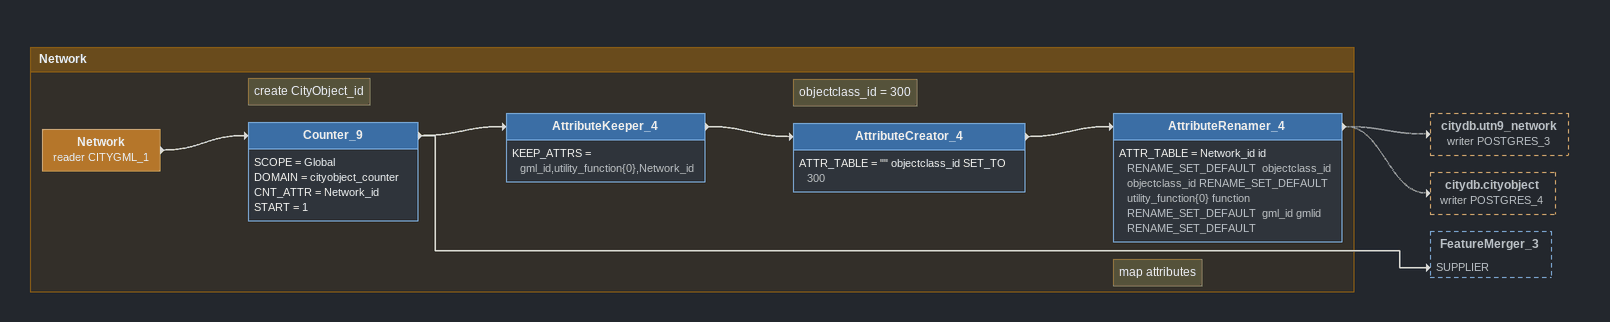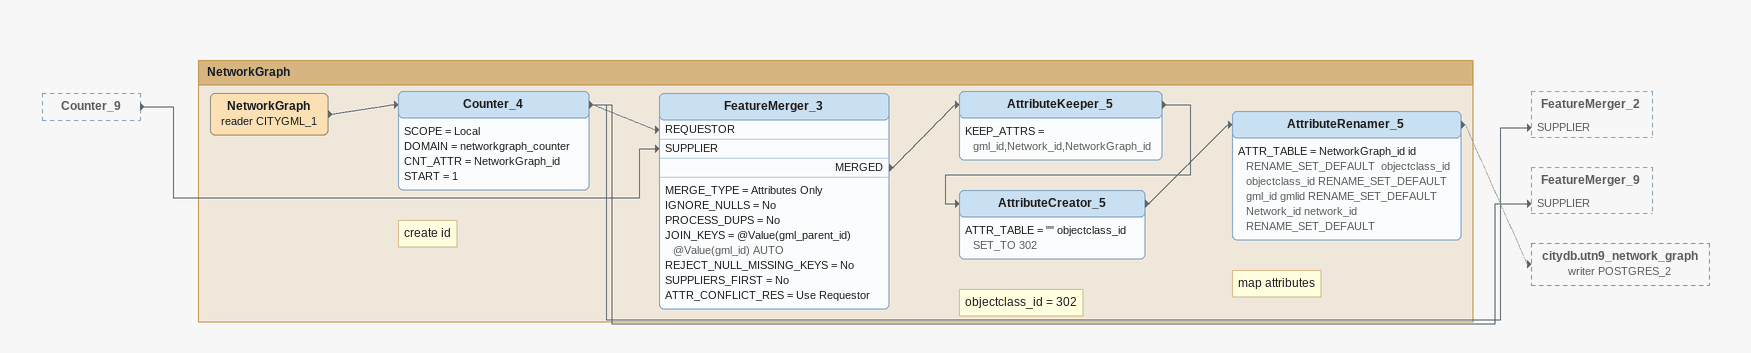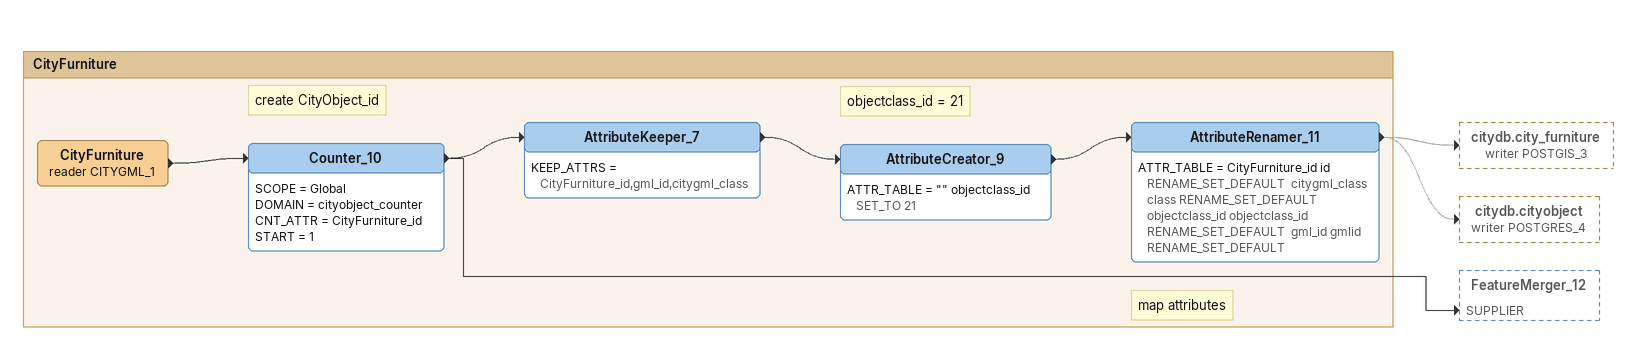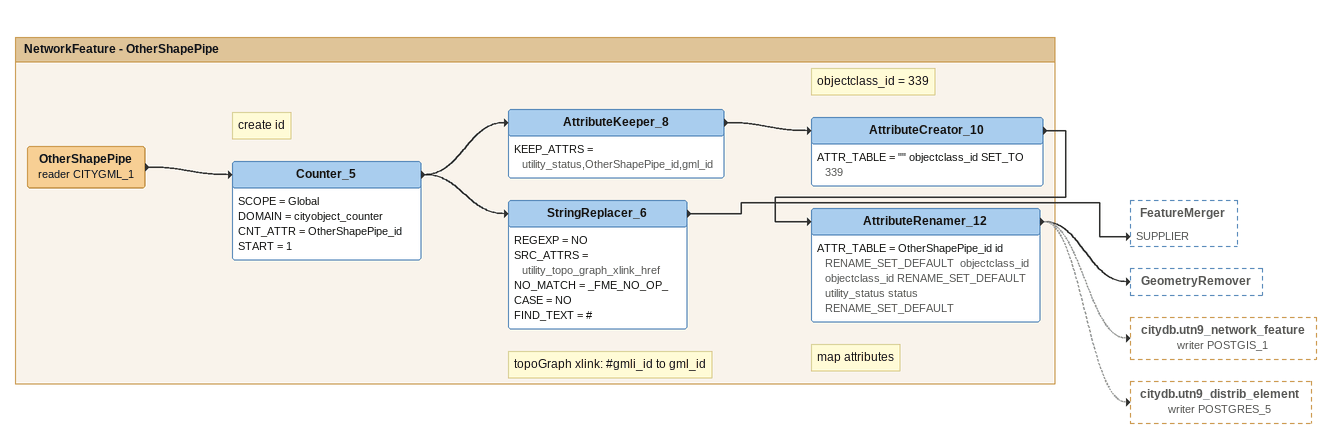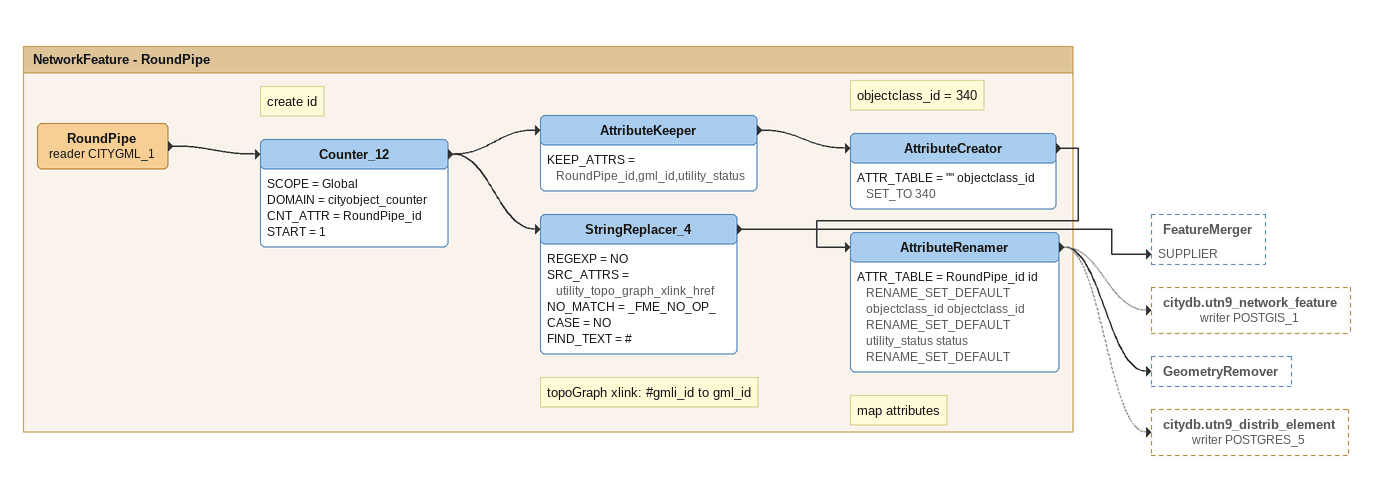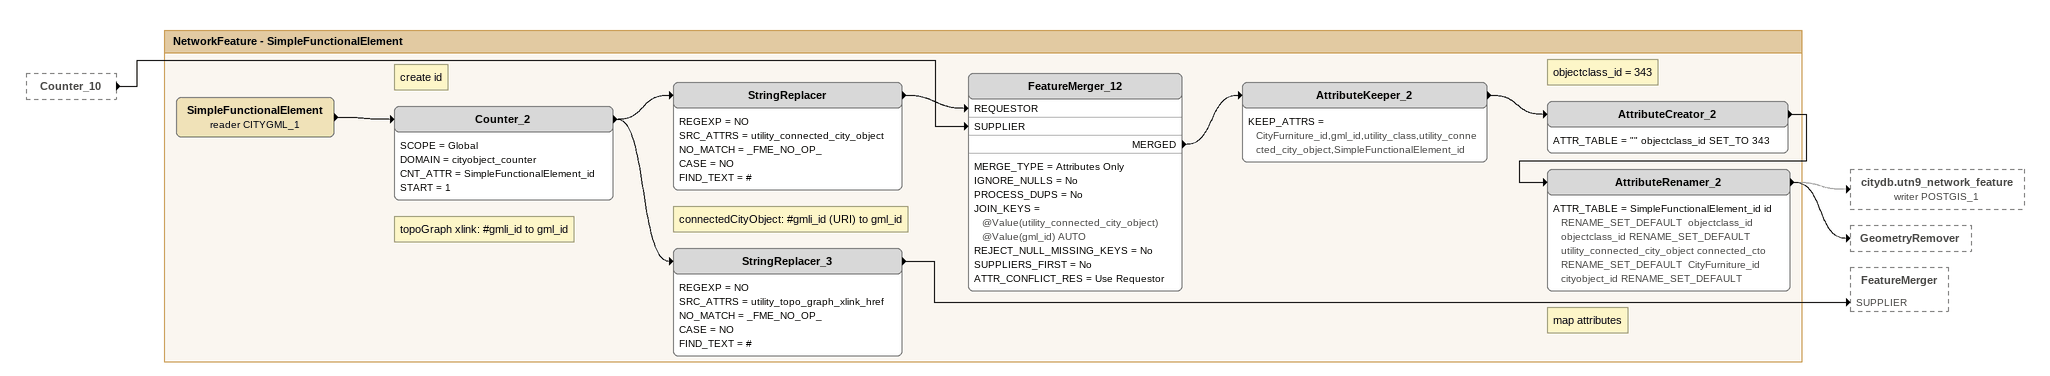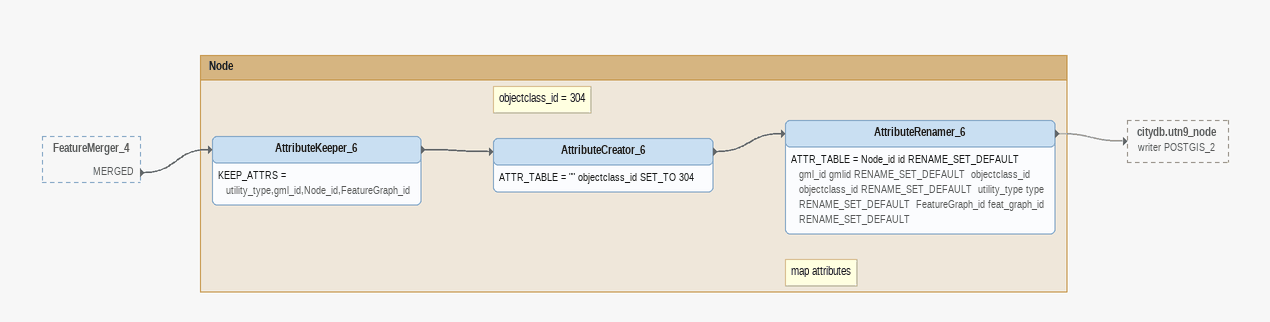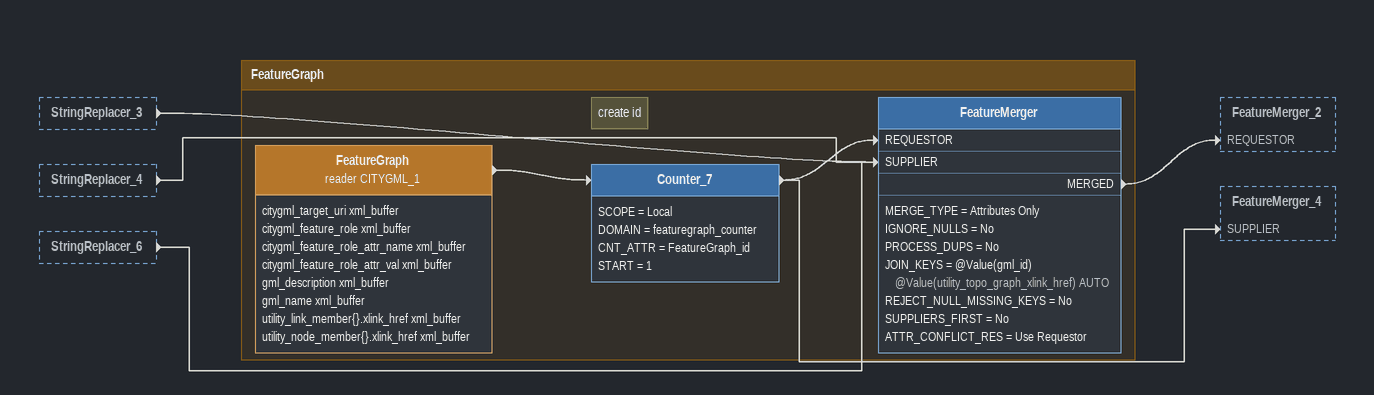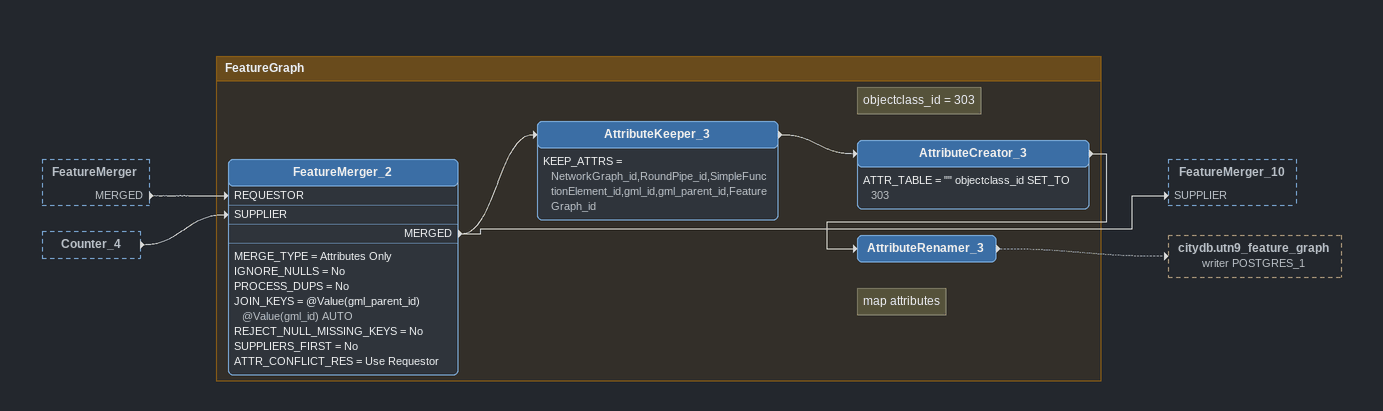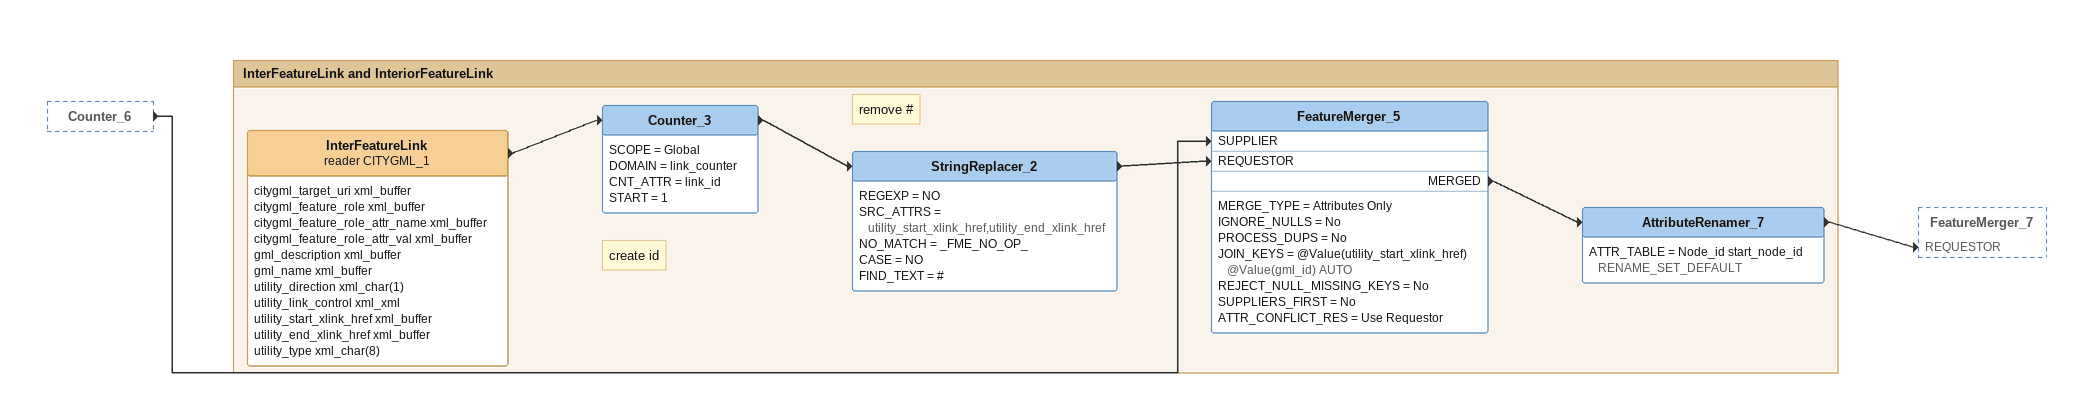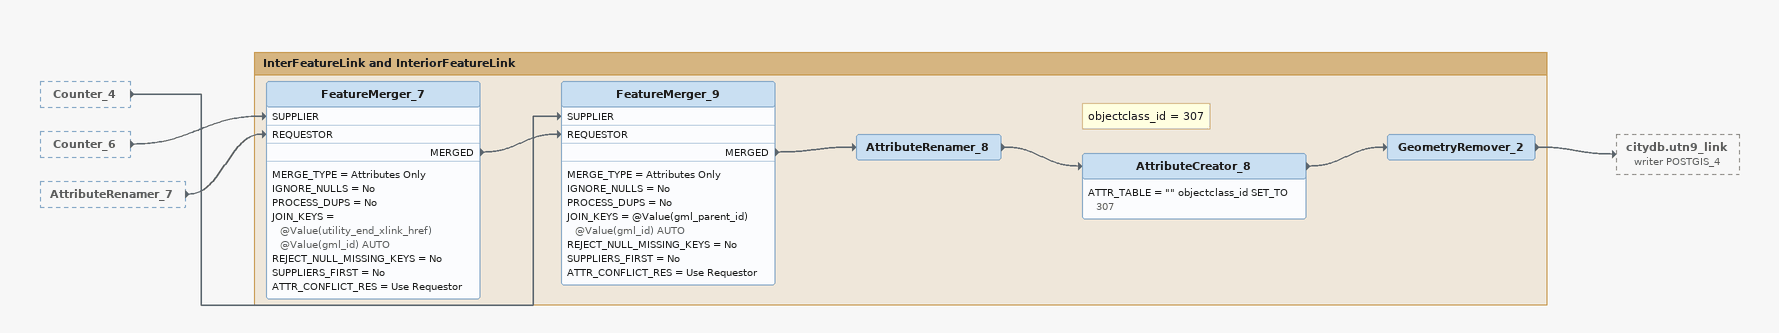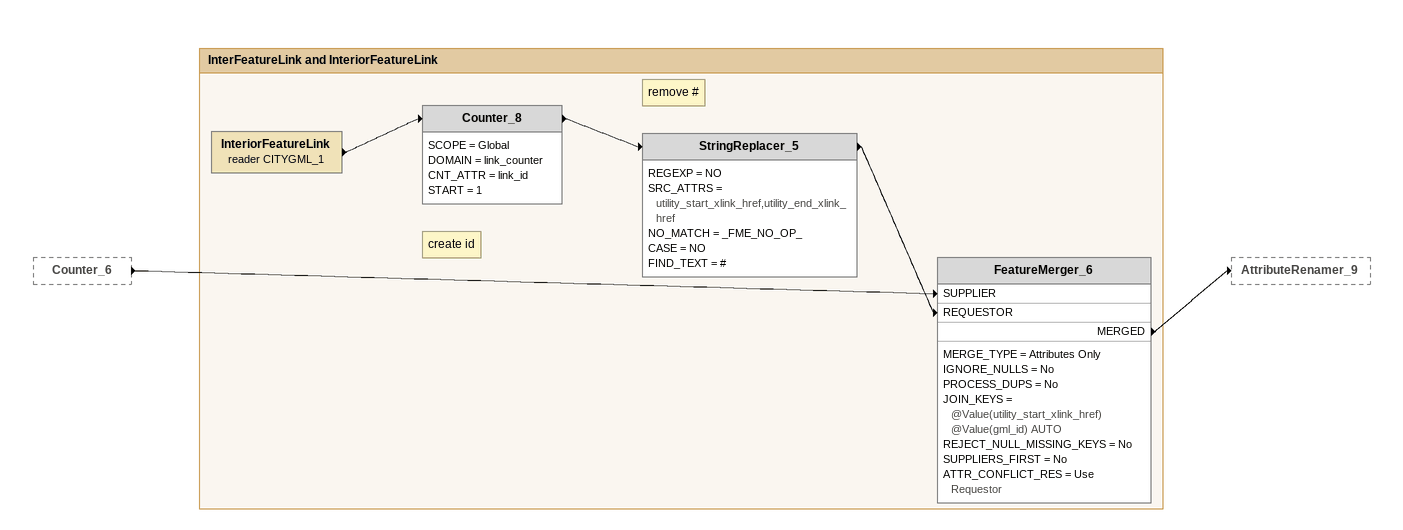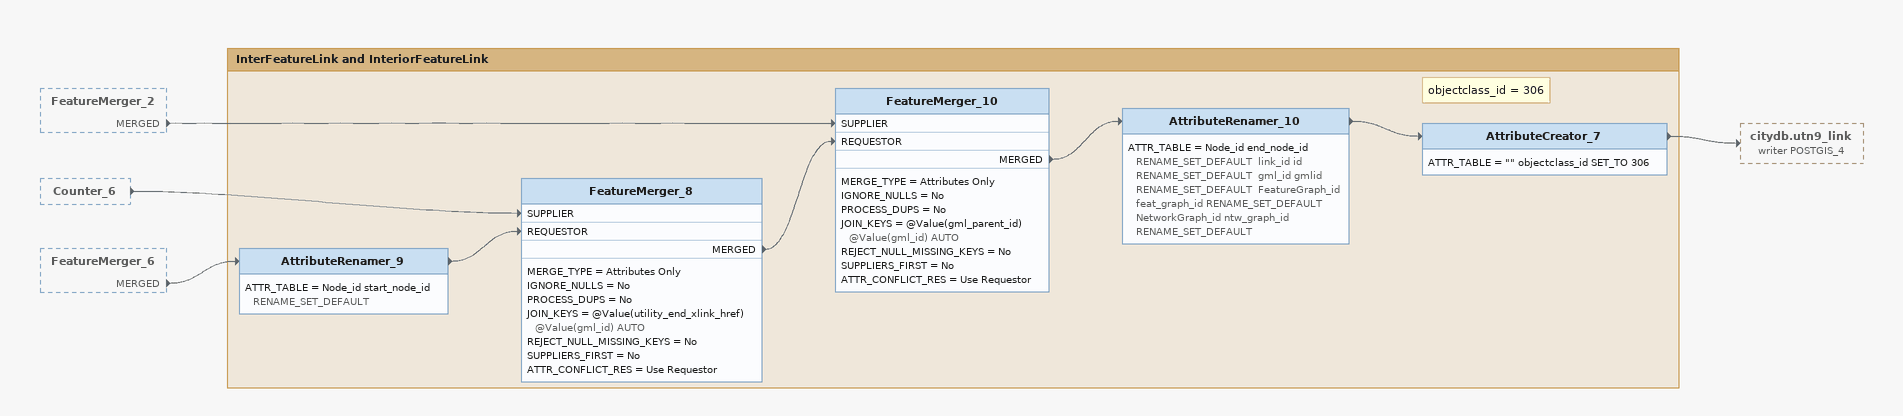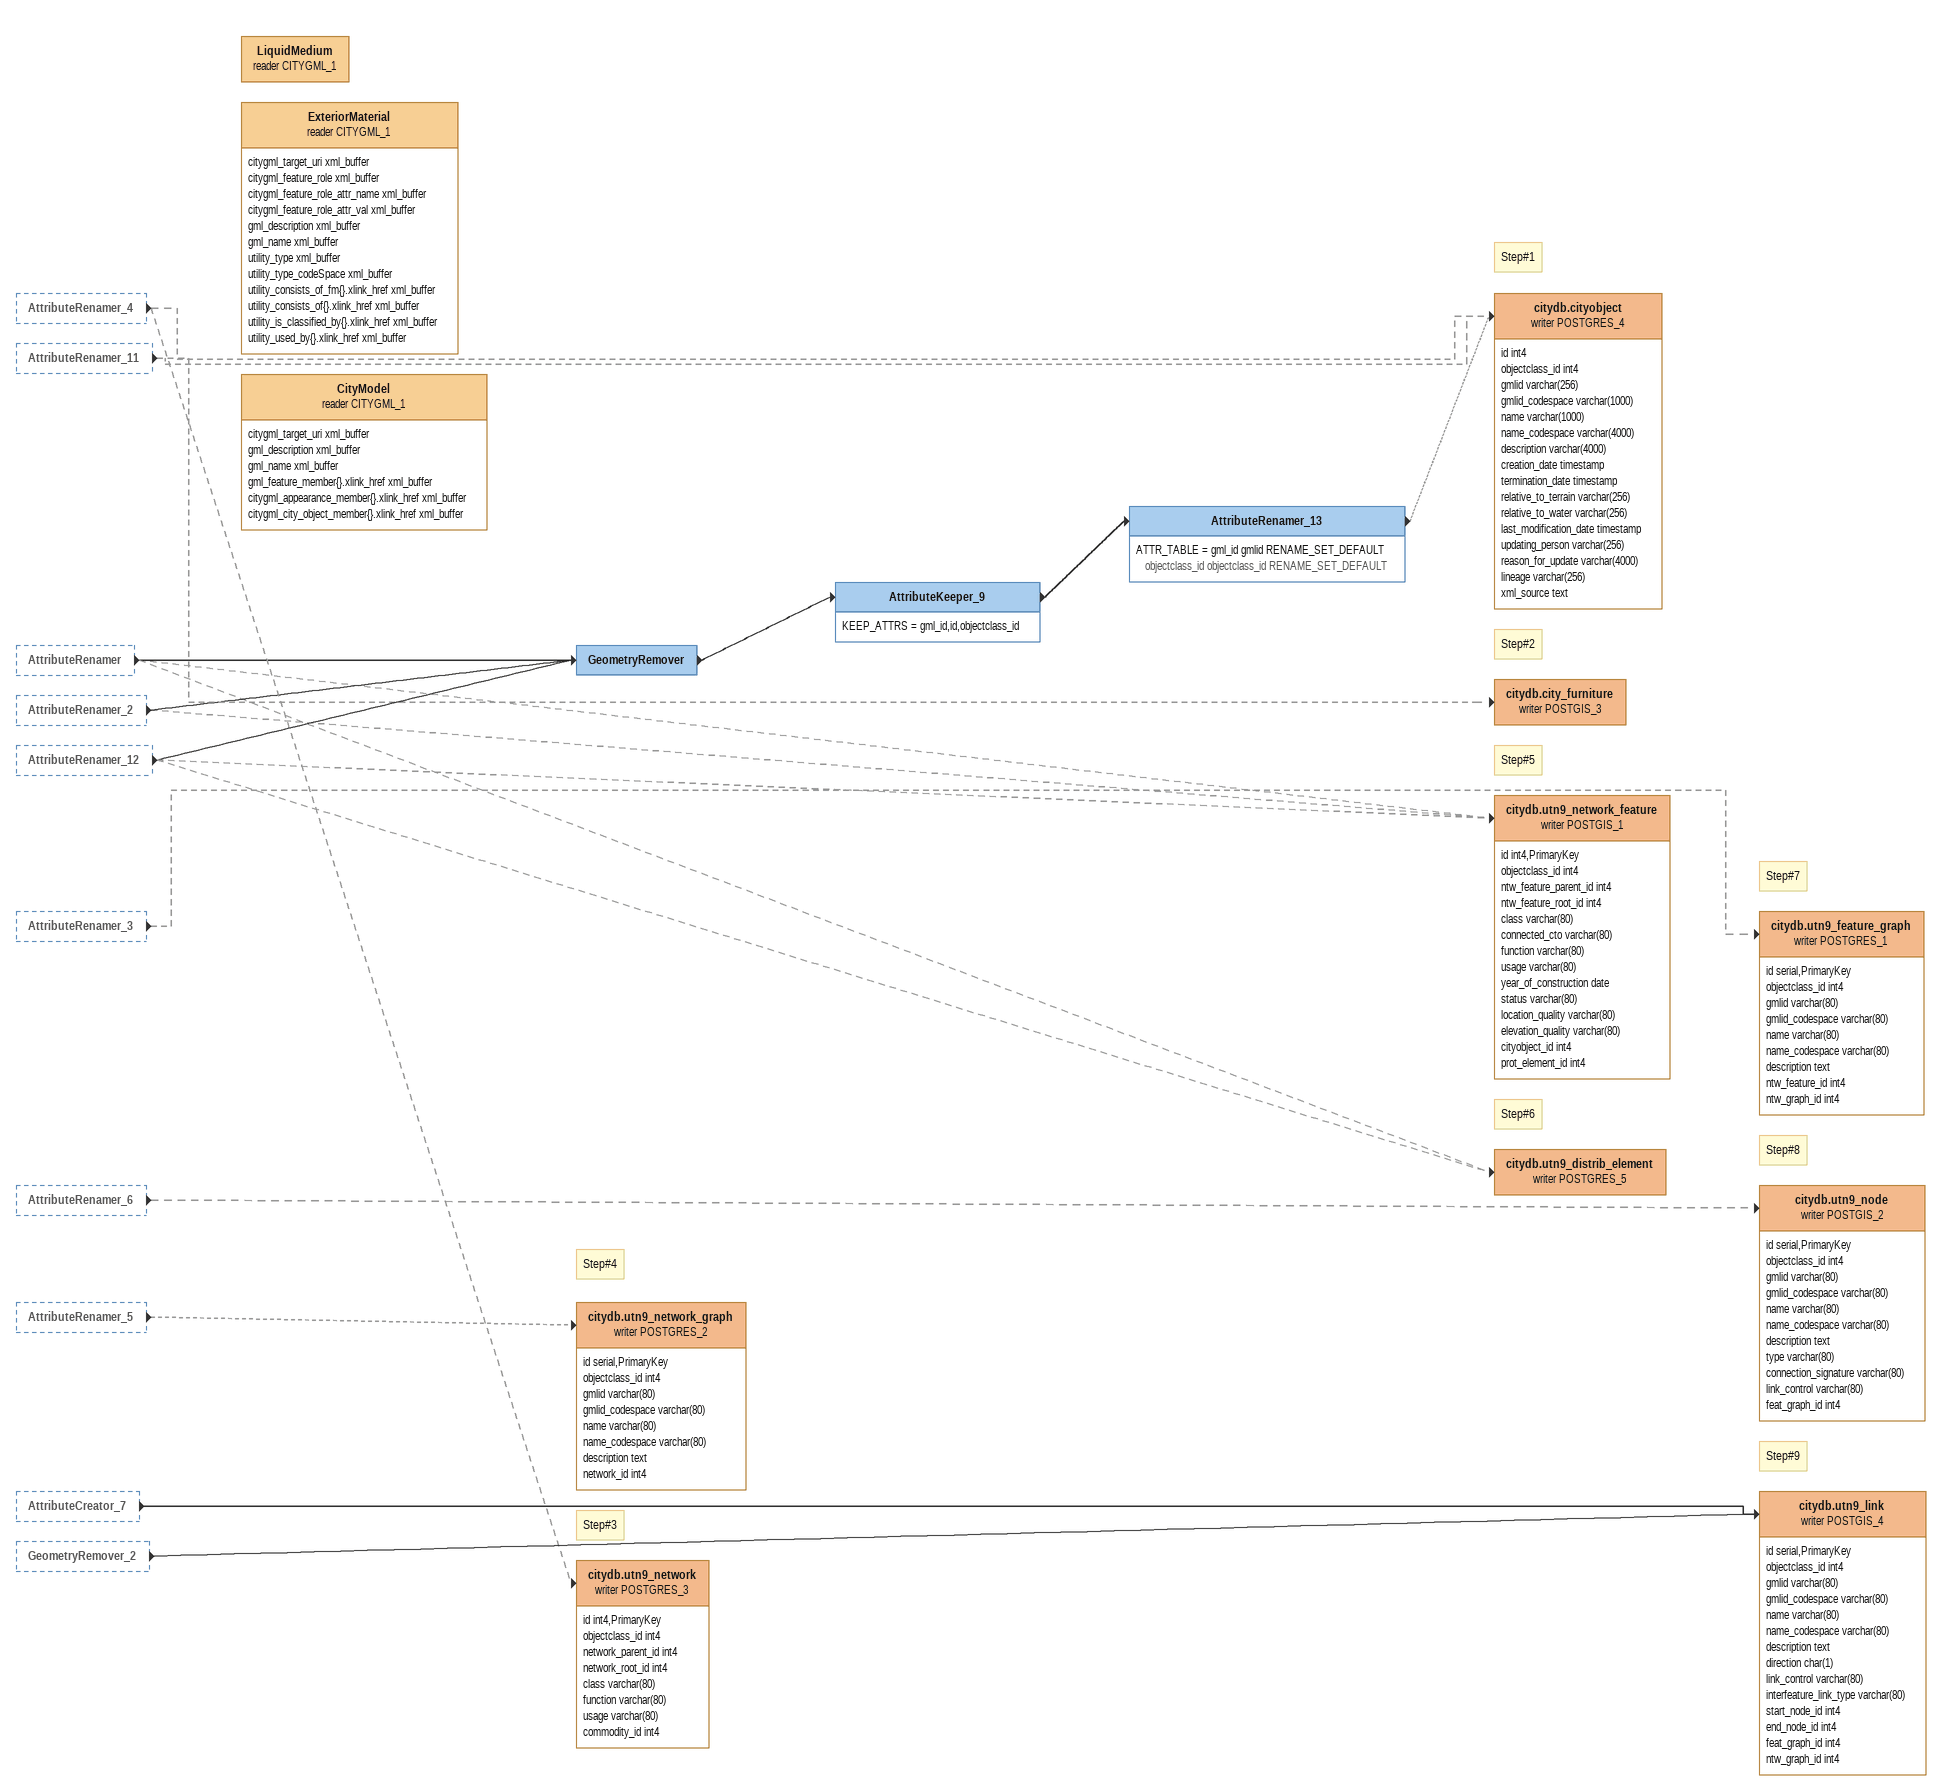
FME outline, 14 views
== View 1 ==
Bookmark: Network
Network (reader CITYGML_1)
    -> Counter_9
Note: create CityObject_id
Counter_9
    SCOPE = Global
    DOMAIN = cityobject_counter
    CNT_ATTR = Network_id
    START = 1
    -> FeatureMerger_3 [SUPPLIER]
    -> AttributeKeeper_4
AttributeKeeper_4
    KEEP_ATTRS = gml_id,utility_function{0},Network_id
    -> AttributeCreator_4
Note: objectclass_id = 300
AttributeCreator_4
    ATTR_TABLE = "" objectclass_id SET_TO 300
    -> AttributeRenamer_4
Note: map attributes
AttributeRenamer_4
    ATTR_TABLE = Network_id id RENAME_SET_DEFAULT  objectclass_id objectclass_id RENAME_SET_DEFAULT  utility_function{0} function RENAME_SET_DEFAULT  gml_id gmlid RENAME_SET_DEFAULT
    -> citydb.utn9_network (writer POSTGRES_3) [off]
    -> citydb.cityobject (writer POSTGRES_4) [off]

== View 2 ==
Counter_9 [outside]
    -> FeatureMerger_3 [SUPPLIER]

Bookmark: NetworkGraph
NetworkGraph (reader CITYGML_1)
    -> Counter_4
Note: create id
Counter_4
    SCOPE = Local
    DOMAIN = networkgraph_counter
    CNT_ATTR = NetworkGraph_id
    START = 1
    -> FeatureMerger_2 [SUPPLIER]
    -> FeatureMerger_3 [REQUESTOR]
    -> FeatureMerger_9 [SUPPLIER]
FeatureMerger_3
    MERGE_TYPE = Attributes Only
    IGNORE_NULLS = No
    PROCESS_DUPS = No
    JOIN_KEYS = @Value(gml_parent_id) @Value(gml_id) AUTO
    REJECT_NULL_MISSING_KEYS = No
    SUPPLIERS_FIRST = No
    ATTR_CONFLICT_RES = Use Requestor
    MERGED -> AttributeKeeper_5
AttributeKeeper_5
    KEEP_ATTRS = gml_id,Network_id,NetworkGraph_id
    -> AttributeCreator_5
Note: objectclass_id = 302
AttributeCreator_5
    ATTR_TABLE = "" objectclass_id SET_TO 302
    -> AttributeRenamer_5
Note: map attributes
AttributeRenamer_5
    ATTR_TABLE = NetworkGraph_id id RENAME_SET_DEFAULT  objectclass_id objectclass_id RENAME_SET_DEFAULT  gml_id gmlid RENAME_SET_DEFAULT  Network_id network_id RENAME_SET_DEFAULT
    -> citydb.utn9_network_graph (writer POSTGRES_2) [off]

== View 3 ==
Bookmark: CityFurniture
CityFurniture (reader CITYGML_1)
    -> Counter_10
Note: create CityObject_id
Counter_10
    SCOPE = Global
    DOMAIN = cityobject_counter
    CNT_ATTR = CityFurniture_id
    START = 1
    -> FeatureMerger_12 [SUPPLIER]
    -> AttributeKeeper_7
AttributeKeeper_7
    KEEP_ATTRS = CityFurniture_id,gml_id,citygml_class
    -> AttributeCreator_9
Note: objectclass_id = 21
AttributeCreator_9
    ATTR_TABLE = "" objectclass_id SET_TO 21
    -> AttributeRenamer_11
Note: map attributes
AttributeRenamer_11
    ATTR_TABLE = CityFurniture_id id RENAME_SET_DEFAULT  citygml_class class RENAME_SET_DEFAULT  objectclass_id objectclass_id RENAME_SET_DEFAULT  gml_id gmlid RENAME_SET_DEFAULT
    -> citydb.city_furniture (writer POSTGIS_3) [off]
    -> citydb.cityobject (writer POSTGRES_4) [off]

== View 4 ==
Bookmark: NetworkFeature - OtherShapePipe
OtherShapePipe (reader CITYGML_1)
    -> Counter_5
Note: create id
Counter_5
    SCOPE = Global
    DOMAIN = cityobject_counter
    CNT_ATTR = OtherShapePipe_id
    START = 1
    -> StringReplacer_6
    -> AttributeKeeper_8
AttributeKeeper_8
    KEEP_ATTRS = utility_status,OtherShapePipe_id,gml_id
    -> AttributeCreator_10
Note: objectclass_id = 339
AttributeCreator_10
    ATTR_TABLE = "" objectclass_id SET_TO 339
    -> AttributeRenamer_12
Note: map attributes
AttributeRenamer_12
    ATTR_TABLE = OtherShapePipe_id id RENAME_SET_DEFAULT  objectclass_id objectclass_id RENAME_SET_DEFAULT  utility_status status RENAME_SET_DEFAULT
    -> GeometryRemover
    -> citydb.utn9_network_feature (writer POSTGIS_1) [off]
    -> citydb.utn9_distrib_element (writer POSTGRES_5) [off]
Note: topoGraph xlink: #gmli_id to gml_id
StringReplacer_6
    REGEXP = NO
    SRC_ATTRS = utility_topo_graph_xlink_href
    NO_MATCH = _FME_NO_OP_
    CASE = NO
    FIND_TEXT = #
    -> FeatureMerger [SUPPLIER]

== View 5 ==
Bookmark: NetworkFeature - RoundPipe
RoundPipe (reader CITYGML_1)
    -> Counter_12
Note: create id
Counter_12
    SCOPE = Global
    DOMAIN = cityobject_counter
    CNT_ATTR = RoundPipe_id
    START = 1
    -> AttributeKeeper
    -> StringReplacer_4
AttributeKeeper
    KEEP_ATTRS = RoundPipe_id,gml_id,utility_status
    -> AttributeCreator
Note: objectclass_id = 340
AttributeCreator
    ATTR_TABLE = "" objectclass_id SET_TO 340
    -> AttributeRenamer
Note: map attributes
AttributeRenamer
    ATTR_TABLE = RoundPipe_id id RENAME_SET_DEFAULT  objectclass_id objectclass_id RENAME_SET_DEFAULT  utility_status status RENAME_SET_DEFAULT
    -> citydb.utn9_network_feature (writer POSTGIS_1) [off]
    -> GeometryRemover
    -> citydb.utn9_distrib_element (writer POSTGRES_5) [off]
Note: topoGraph xlink: #gmli_id to gml_id
StringReplacer_4
    REGEXP = NO
    SRC_ATTRS = utility_topo_graph_xlink_href
    NO_MATCH = _FME_NO_OP_
    CASE = NO
    FIND_TEXT = #
    -> FeatureMerger [SUPPLIER]

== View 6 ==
Counter_10 [outside]
    -> FeatureMerger_12 [SUPPLIER]

Bookmark: NetworkFeature - SimpleFunctionalElement
SimpleFunctionalElement (reader CITYGML_1)
    -> Counter_2
Note: create id
Counter_2
    SCOPE = Global
    DOMAIN = cityobject_counter
    CNT_ATTR = SimpleFunctionalElement_id
    START = 1
    -> StringReplacer_3
    -> StringReplacer
Note: connectedCityObject: #gmli_id (URI) to gml_id
StringReplacer
    REGEXP = NO
    SRC_ATTRS = utility_connected_city_object
    NO_MATCH = _FME_NO_OP_
    CASE = NO
    FIND_TEXT = #
    -> FeatureMerger_12 [REQUESTOR]
Note: topoGraph xlink: #gmli_id to gml_id
StringReplacer_3
    REGEXP = NO
    SRC_ATTRS = utility_topo_graph_xlink_href
    NO_MATCH = _FME_NO_OP_
    CASE = NO
    FIND_TEXT = #
    -> FeatureMerger [SUPPLIER]
FeatureMerger_12
    MERGE_TYPE = Attributes Only
    IGNORE_NULLS = No
    PROCESS_DUPS = No
    JOIN_KEYS = @Value(utility_connected_city_object) @Value(gml_id) AUTO
    REJECT_NULL_MISSING_KEYS = No
    SUPPLIERS_FIRST = No
    ATTR_CONFLICT_RES = Use Requestor
    MERGED -> AttributeKeeper_2
AttributeKeeper_2
    KEEP_ATTRS = CityFurniture_id,gml_id,utility_class,utility_connected_city_object,SimpleFunctionalElement_id
    -> AttributeCreator_2
Note: objectclass_id = 343
AttributeCreator_2
    ATTR_TABLE = "" objectclass_id SET_TO 343
    -> AttributeRenamer_2
Note: map attributes
AttributeRenamer_2
    ATTR_TABLE = SimpleFunctionalElement_id id RENAME_SET_DEFAULT  objectclass_id objectclass_id RENAME_SET_DEFAULT  utility_connected_city_object connected_cto RENAME_SET_DEFAULT  CityFurniture_id cityobject_id RENAME_SET_DEFAULT
    -> citydb.utn9_network_feature (writer POSTGIS_1) [off]
    -> GeometryRemover

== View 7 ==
FeatureMerger_4 [outside]
    MERGED -> AttributeKeeper_6

Bookmark: Node
AttributeKeeper_6
    KEEP_ATTRS = utility_type,gml_id,Node_id,FeatureGraph_id
    -> AttributeCreator_6
Note: objectclass_id = 304
AttributeCreator_6
    ATTR_TABLE = "" objectclass_id SET_TO 304
    -> AttributeRenamer_6
Note: map attributes
AttributeRenamer_6
    ATTR_TABLE = Node_id id RENAME_SET_DEFAULT  gml_id gmlid RENAME_SET_DEFAULT  objectclass_id objectclass_id RENAME_SET_DEFAULT  utility_type type RENAME_SET_DEFAULT  FeatureGraph_id feat_graph_id RENAME_SET_DEFAULT
    -> citydb.utn9_node (writer POSTGIS_2) [off]

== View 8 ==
StringReplacer_3 [outside]
    -> FeatureMerger [SUPPLIER]
StringReplacer_4 [outside]
    -> FeatureMerger [SUPPLIER]
StringReplacer_6 [outside]
    -> FeatureMerger [SUPPLIER]

Bookmark: FeatureGraph
FeatureGraph (reader CITYGML_1)
    attributes: citygml_target_uri xml_buffer, citygml_feature_role xml_buffer, citygml_feature_role_attr_name xml_buffer, citygml_feature_role_attr_val xml_buffer, gml_description xml_buffer, gml_name xml_buffer, utility_link_member{}.xlink_href xml_buffer, utility_node_member{}.xlink_href xml_buffer
    -> Counter_7
Note: create id
Counter_7
    SCOPE = Local
    DOMAIN = featuregraph_counter
    CNT_ATTR = FeatureGraph_id
    START = 1
    -> FeatureMerger [REQUESTOR]
    -> FeatureMerger_4 [SUPPLIER]
FeatureMerger
    MERGE_TYPE = Attributes Only
    IGNORE_NULLS = No
    PROCESS_DUPS = No
    JOIN_KEYS = @Value(gml_id) @Value(utility_topo_graph_xlink_href) AUTO
    REJECT_NULL_MISSING_KEYS = No
    SUPPLIERS_FIRST = No
    ATTR_CONFLICT_RES = Use Requestor
    MERGED -> FeatureMerger_2 [REQUESTOR]

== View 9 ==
FeatureMerger [outside]
    MERGED -> FeatureMerger_2 [REQUESTOR]
Counter_4 [outside]
    -> FeatureMerger_2 [SUPPLIER]

Bookmark: FeatureGraph
FeatureMerger_2
    MERGE_TYPE = Attributes Only
    IGNORE_NULLS = No
    PROCESS_DUPS = No
    JOIN_KEYS = @Value(gml_parent_id) @Value(gml_id) AUTO
    REJECT_NULL_MISSING_KEYS = No
    SUPPLIERS_FIRST = No
    ATTR_CONFLICT_RES = Use Requestor
    MERGED -> AttributeKeeper_3
    MERGED -> FeatureMerger_10 [SUPPLIER]
AttributeKeeper_3
    KEEP_ATTRS = NetworkGraph_id,RoundPipe_id,SimpleFunctionElement_id,gml_id,gml_parent_id,FeatureGraph_id
    -> AttributeCreator_3
Note: objectclass_id = 303
AttributeCreator_3
    ATTR_TABLE = "" objectclass_id SET_TO 303
    -> AttributeRenamer_3
Note: map attributes
AttributeRenamer_3
    -> citydb.utn9_feature_graph (writer POSTGRES_1) [off]

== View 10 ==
Counter_6 [outside]
    -> FeatureMerger_5 [SUPPLIER]

Bookmark: InterFeatureLink and InteriorFeatureLink
InterFeatureLink (reader CITYGML_1)
    attributes: citygml_target_uri xml_buffer, citygml_feature_role xml_buffer, citygml_feature_role_attr_name xml_buffer, citygml_feature_role_attr_val xml_buffer, gml_description xml_buffer, gml_name xml_buffer, utility_direction xml_char(1), utility_link_control xml_xml, utility_start_xlink_href xml_buffer, utility_end_xlink_href xml_buffer, utility_type xml_char(8)
    -> Counter_3
Note: create id
Counter_3
    SCOPE = Global
    DOMAIN = link_counter
    CNT_ATTR = link_id
    START = 1
    -> StringReplacer_2
Note: remove #
StringReplacer_2
    REGEXP = NO
    SRC_ATTRS = utility_start_xlink_href,utility_end_xlink_href
    NO_MATCH = _FME_NO_OP_
    CASE = NO
    FIND_TEXT = #
    -> FeatureMerger_5 [REQUESTOR]
FeatureMerger_5
    MERGE_TYPE = Attributes Only
    IGNORE_NULLS = No
    PROCESS_DUPS = No
    JOIN_KEYS = @Value(utility_start_xlink_href) @Value(gml_id) AUTO
    REJECT_NULL_MISSING_KEYS = No
    SUPPLIERS_FIRST = No
    ATTR_CONFLICT_RES = Use Requestor
    MERGED -> AttributeRenamer_7
AttributeRenamer_7
    ATTR_TABLE = Node_id start_node_id RENAME_SET_DEFAULT
    -> FeatureMerger_7 [REQUESTOR]

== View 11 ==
Counter_4 [outside]
    -> FeatureMerger_9 [SUPPLIER]
Counter_6 [outside]
    -> FeatureMerger_7 [SUPPLIER]
AttributeRenamer_7 [outside]
    -> FeatureMerger_7 [REQUESTOR]

Bookmark: InterFeatureLink and InteriorFeatureLink
FeatureMerger_7
    MERGE_TYPE = Attributes Only
    IGNORE_NULLS = No
    PROCESS_DUPS = No
    JOIN_KEYS = @Value(utility_end_xlink_href) @Value(gml_id) AUTO
    REJECT_NULL_MISSING_KEYS = No
    SUPPLIERS_FIRST = No
    ATTR_CONFLICT_RES = Use Requestor
    MERGED -> FeatureMerger_9 [REQUESTOR]
FeatureMerger_9
    MERGE_TYPE = Attributes Only
    IGNORE_NULLS = No
    PROCESS_DUPS = No
    JOIN_KEYS = @Value(gml_parent_id) @Value(gml_id) AUTO
    REJECT_NULL_MISSING_KEYS = No
    SUPPLIERS_FIRST = No
    ATTR_CONFLICT_RES = Use Requestor
    MERGED -> AttributeRenamer_8
AttributeRenamer_8
    -> AttributeCreator_8
Note: objectclass_id = 307
AttributeCreator_8
    ATTR_TABLE = "" objectclass_id SET_TO 307
    -> GeometryRemover_2
GeometryRemover_2
    -> citydb.utn9_link (writer POSTGIS_4)

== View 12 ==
Counter_6 [outside]
    -> FeatureMerger_6 [SUPPLIER]

Bookmark: InterFeatureLink and InteriorFeatureLink
InteriorFeatureLink (reader CITYGML_1)
    -> Counter_8
Note: create id
Counter_8
    SCOPE = Global
    DOMAIN = link_counter
    CNT_ATTR = link_id
    START = 1
    -> StringReplacer_5
Note: remove #
StringReplacer_5
    REGEXP = NO
    SRC_ATTRS = utility_start_xlink_href,utility_end_xlink_href
    NO_MATCH = _FME_NO_OP_
    CASE = NO
    FIND_TEXT = #
    -> FeatureMerger_6 [REQUESTOR]
FeatureMerger_6
    MERGE_TYPE = Attributes Only
    IGNORE_NULLS = No
    PROCESS_DUPS = No
    JOIN_KEYS = @Value(utility_start_xlink_href) @Value(gml_id) AUTO
    REJECT_NULL_MISSING_KEYS = No
    SUPPLIERS_FIRST = No
    ATTR_CONFLICT_RES = Use Requestor
    MERGED -> AttributeRenamer_9

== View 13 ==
FeatureMerger_2 [outside]
    MERGED -> FeatureMerger_10 [SUPPLIER]
Counter_6 [outside]
    -> FeatureMerger_8 [SUPPLIER]
FeatureMerger_6 [outside]
    MERGED -> AttributeRenamer_9

Bookmark: InterFeatureLink and InteriorFeatureLink
AttributeRenamer_9
    ATTR_TABLE = Node_id start_node_id RENAME_SET_DEFAULT
    -> FeatureMerger_8 [REQUESTOR]
FeatureMerger_8
    MERGE_TYPE = Attributes Only
    IGNORE_NULLS = No
    PROCESS_DUPS = No
    JOIN_KEYS = @Value(utility_end_xlink_href) @Value(gml_id) AUTO
    REJECT_NULL_MISSING_KEYS = No
    SUPPLIERS_FIRST = No
    ATTR_CONFLICT_RES = Use Requestor
    MERGED -> FeatureMerger_10 [REQUESTOR]
FeatureMerger_10
    MERGE_TYPE = Attributes Only
    IGNORE_NULLS = No
    PROCESS_DUPS = No
    JOIN_KEYS = @Value(gml_parent_id) @Value(gml_id) AUTO
    REJECT_NULL_MISSING_KEYS = No
    SUPPLIERS_FIRST = No
    ATTR_CONFLICT_RES = Use Requestor
    MERGED -> AttributeRenamer_10
AttributeRenamer_10
    ATTR_TABLE = Node_id end_node_id RENAME_SET_DEFAULT  link_id id RENAME_SET_DEFAULT  gml_id gmlid RENAME_SET_DEFAULT  FeatureGraph_id feat_graph_id RENAME_SET_DEFAULT  NetworkGraph_id ntw_graph_id RENAME_SET_DEFAULT
    -> AttributeCreator_7
Note: objectclass_id = 306
AttributeCreator_7
    ATTR_TABLE = "" objectclass_id SET_TO 306
    -> citydb.utn9_link (writer POSTGIS_4)

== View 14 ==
AttributeRenamer_4 [outside]
    -> citydb.utn9_network (writer POSTGRES_3) [off]
    -> citydb.cityobject (writer POSTGRES_4) [off]
AttributeRenamer_11 [outside]
    -> citydb.city_furniture (writer POSTGIS_3) [off]
    -> citydb.cityobject (writer POSTGRES_4) [off]
AttributeRenamer [outside]
    -> citydb.utn9_network_feature (writer POSTGIS_1) [off]
    -> GeometryRemover
    -> citydb.utn9_distrib_element (writer POSTGRES_5) [off]
AttributeRenamer_2 [outside]
    -> citydb.utn9_network_feature (writer POSTGIS_1) [off]
    -> GeometryRemover
AttributeRenamer_12 [outside]
    -> GeometryRemover
    -> citydb.utn9_network_feature (writer POSTGIS_1) [off]
    -> citydb.utn9_distrib_element (writer POSTGRES_5) [off]
AttributeRenamer_3 [outside]
    -> citydb.utn9_feature_graph (writer POSTGRES_1) [off]
AttributeRenamer_6 [outside]
    -> citydb.utn9_node (writer POSTGIS_2) [off]
AttributeRenamer_5 [outside]
    -> citydb.utn9_network_graph (writer POSTGRES_2) [off]
AttributeCreator_7 [outside]
    -> citydb.utn9_link (writer POSTGIS_4)
GeometryRemover_2 [outside]
    -> citydb.utn9_link (writer POSTGIS_4)
LiquidMedium (reader CITYGML_1)
ExteriorMaterial (reader CITYGML_1)
    attributes: citygml_target_uri xml_buffer, citygml_feature_role xml_buffer, citygml_feature_role_attr_name xml_buffer, citygml_feature_role_attr_val xml_buffer, gml_description xml_buffer, gml_name xml_buffer, utility_type xml_buffer, utility_type_codeSpace xml_buffer, utility_consists_of_fm{}.xlink_href xml_buffer, utility_consists_of{}.xlink_href xml_buffer, utility_is_classified_by{}.xlink_href xml_buffer, utility_used_by{}.xlink_href xml_buffer
CityModel (reader CITYGML_1)
    attributes: citygml_target_uri xml_buffer, gml_description xml_buffer, gml_name xml_buffer, gml_feature_member{}.xlink_href xml_buffer, citygml_appearance_member{}.xlink_href xml_buffer, citygml_city_object_member{}.xlink_href xml_buffer
Note: Step#6
citydb.utn9_distrib_element (writer POSTGRES_5)
Note: Step#8
citydb.utn9_node (writer POSTGIS_2)
    attributes: id serial,PrimaryKey, objectclass_id int4, gmlid varchar(80), gmlid_codespace varchar(80), name varchar(80), name_codespace varchar(80), description text, type varchar(80), connection_signature varchar(80), link_control varchar(80), feat_graph_id int4
Note: Step#7
citydb.utn9_feature_graph (writer POSTGRES_1)
    attributes: id serial,PrimaryKey, objectclass_id int4, gmlid varchar(80), gmlid_codespace varchar(80), name varchar(80), name_codespace varchar(80), description text, ntw_feature_id int4, ntw_graph_id int4
Note: Step#9
citydb.utn9_link (writer POSTGIS_4)
    attributes: id serial,PrimaryKey, objectclass_id int4, gmlid varchar(80), gmlid_codespace varchar(80), name varchar(80), name_codespace varchar(80), description text, direction char(1), link_control varchar(80), interfeature_link_type varchar(80), start_node_id int4, end_node_id int4, feat_graph_id int4, ntw_graph_id int4
Note: Step#4
citydb.utn9_network_graph (writer POSTGRES_2)
    attributes: id serial,PrimaryKey, objectclass_id int4, gmlid varchar(80), gmlid_codespace varchar(80), name varchar(80), name_codespace varchar(80), description text, network_id int4
Note: Step#3
citydb.utn9_network (writer POSTGRES_3)
    attributes: id int4,PrimaryKey, objectclass_id int4, network_parent_id int4, network_root_id int4, class varchar(80), function varchar(80), usage varchar(80), commodity_id int4
Note: Step#2
citydb.city_furniture (writer POSTGIS_3)
Note: Step#5
citydb.utn9_network_feature (writer POSTGIS_1)
    attributes: id int4,PrimaryKey, objectclass_id int4, ntw_feature_parent_id int4, ntw_feature_root_id int4, class varchar(80), connected_cto varchar(80), function varchar(80), usage varchar(80), year_of_construction date, status varchar(80), location_quality varchar(80), elevation_quality varchar(80), cityobject_id int4, prot_element_id int4
GeometryRemover
    -> AttributeKeeper_9
AttributeKeeper_9
    KEEP_ATTRS = gml_id,id,objectclass_id
    -> AttributeRenamer_13
AttributeRenamer_13
    ATTR_TABLE = gml_id gmlid RENAME_SET_DEFAULT  objectclass_id objectclass_id RENAME_SET_DEFAULT
    -> citydb.cityobject (writer POSTGRES_4) [off]
Note: Step#1
citydb.cityobject (writer POSTGRES_4)
    attributes: id int4, objectclass_id int4, gmlid varchar(256), gmlid_codespace varchar(1000), name varchar(1000), name_codespace varchar(4000), description varchar(4000), creation_date timestamp, termination_date timestamp, relative_to_terrain varchar(256), relative_to_water varchar(256), last_modification_date timestamp, updating_person varchar(256), reason_for_update varchar(4000), lineage varchar(256), xml_source text
